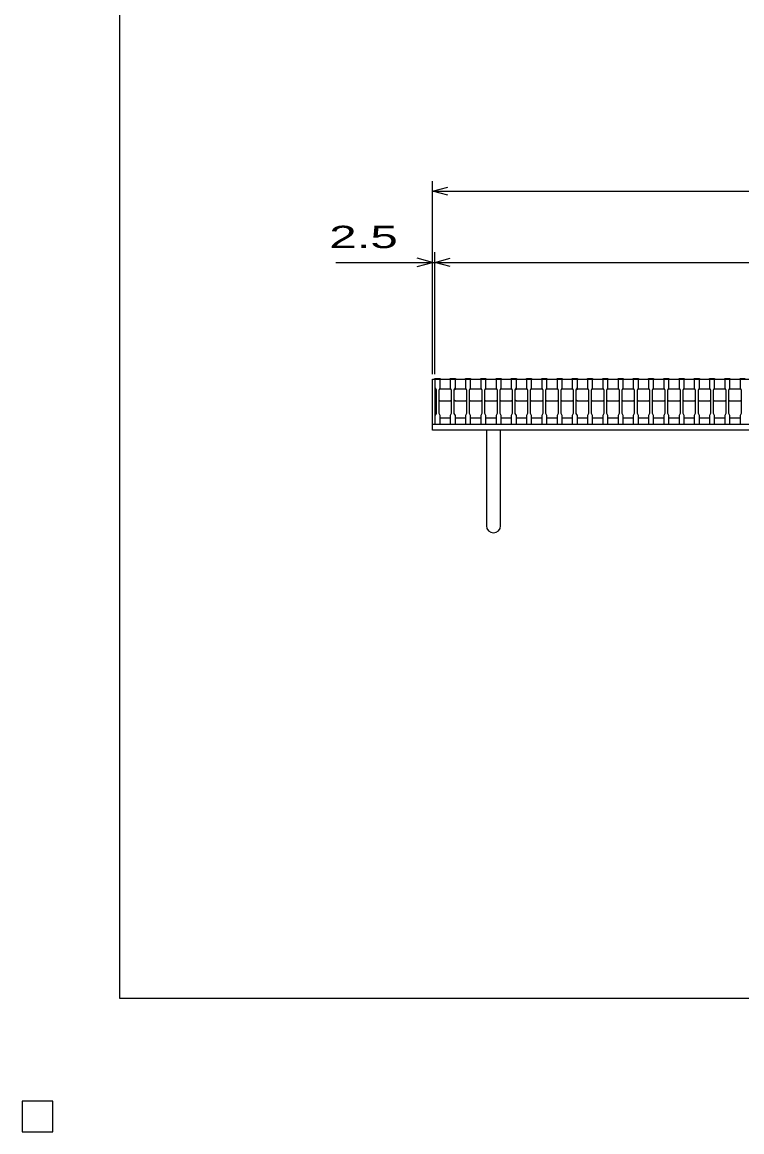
# Model space of a CAD drawing. Units: millimetres, scale not verified. Extents: x -1820 to 1736, y -1282 to 1048.
# Drawn here: x -1820 to -1112, y -1282 to -191 of the extents above; entities that cross this region are included whole.
import ezdxf
from ezdxf.enums import TextEntityAlignment as Align

# ---------------------------------------------------------------- set-up
doc = ezdxf.new("R2010")
doc.units = ezdxf.units.MM
doc.header["$LTSCALE"] = 10
for name, color, linetype, lineweight in [('0_2', 150, 'Continuous', 25), ('16', 3, 'Continuous', 25), ('19', 6, 'Continuous', 25), ('22', 4, 'Continuous', 25)]:
    doc.layers.add(name, color=color, linetype=linetype, lineweight=lineweight)
doc.styles.add('ベクトル', font='')
doc.styles.get('ベクトル').set_extended_font_data('ベクトル')

msp = doc.modelspace()

# ---------------------------------------------------------------- linework, layer by layer
at = {"layer": '0_2'}
for p, q in [((-1724, -1151.5), (-1724, 1048.5)), ((1736, -1151.5), (-1724, -1151.5))]:
    msp.add_line(p, q, dxfattribs=at)
at = {"layer": '16'}
for p, q in [((-1414, -542.5), (-1414, -541.8)), ((-1414, -541.8), (-1409, -541.8)), ((-1414, -542.5), (-1414, -551)), ((-1409, -542.5), (-1414, -542.5)), ((-1414, -542.5), (-1414, -580.5)), ((-1414, -542.5), (-419, -542.5)), ((-1409, -541.8), (-1409, -542.5)), ((-1409, -551), (-1409, -542.5)), ((-1399, -542.5), (-1399, -541.8)), ((-1399, -541.8), (-1394, -541.8)), ((-1399, -542.5), (-1399, -551)), ((-1394, -542.5), (-1399, -542.5)), ((-1394, -541.8), (-1394, -542.5)), ((-1394, -551), (-1394, -542.5)), ((-1384, -542.5), (-1384, -541.8)), ((-1384, -541.8), (-1379, -541.8)), ((-1384, -542.5), (-1384, -551)), ((-1379, -542.5), (-1384, -542.5)), ((-1379, -541.8), (-1379, -542.5)), ((-1379, -551), (-1379, -542.5)), ((-1369, -542.5), (-1369, -541.8)), ((-1369, -541.8), (-1364, -541.8)), ((-1369, -542.5), (-1369, -551)), ((-1364, -542.5), (-1369, -542.5)), ((-1364, -541.8), (-1364, -542.5)), ((-1364, -551), (-1364, -542.5)), ((-1354, -542.5), (-1354, -541.8)), ((-1354, -541.8), (-1349, -541.8)), ((-1354, -542.5), (-1354, -551)), ((-1349, -542.5), (-1354, -542.5)), ((-1349, -541.8), (-1349, -542.5)), ((-1349, -551), (-1349, -542.5)), ((-1339, -542.5), (-1339, -541.8)), ((-1339, -541.8), (-1334, -541.8)), ((-1339, -542.5), (-1339, -551)), ((-1334, -542.5), (-1339, -542.5)), ((-1334, -541.8), (-1334, -542.5)), ((-1334, -551), (-1334, -542.5)), ((-1324, -542.5), (-1324, -541.8)), ((-1324, -541.8), (-1319, -541.8)), ((-1324, -542.5), (-1324, -551)), ((-1319, -542.5), (-1324, -542.5)), ((-1319, -541.8), (-1319, -542.5)), ((-1319, -551), (-1319, -542.5)), ((-1309, -542.5), (-1309, -541.8)), ((-1309, -541.8), (-1304, -541.8)), ((-1309, -542.5), (-1309, -551)), ((-1304, -542.5), (-1309, -542.5)), ((-1304, -541.8), (-1304, -542.5)), ((-1304, -551), (-1304, -542.5)), ((-1294, -542.5), (-1294, -541.8)), ((-1294, -541.8), (-1289, -541.8)), ((-1294, -542.5), (-1294, -551)), ((-1289, -542.5), (-1294, -542.5)), ((-1289, -541.8), (-1289, -542.5)), ((-1289, -551), (-1289, -542.5)), ((-1279, -542.5), (-1279, -541.8)), ((-1279, -541.8), (-1274, -541.8)), ((-1279, -542.5), (-1279, -551)), ((-1274, -542.5), (-1279, -542.5)), ((-1274, -541.8), (-1274, -542.5)), ((-1274, -551), (-1274, -542.5)), ((-1264, -542.5), (-1264, -541.8)), ((-1264, -541.8), (-1259, -541.8)), ((-1264, -542.5), (-1264, -551)), ((-1259, -542.5), (-1264, -542.5)), ((-1259, -541.8), (-1259, -542.5)), ((-1259, -551), (-1259, -542.5)), ((-1249, -542.5), (-1249, -541.8)), ((-1249, -541.8), (-1244, -541.8)), ((-1249, -542.5), (-1249, -551)), ((-1244, -542.5), (-1249, -542.5)), ((-1244, -541.8), (-1244, -542.5)), ((-1244, -551), (-1244, -542.5)), ((-1234, -542.5), (-1234, -541.8)), ((-1234, -541.8), (-1229, -541.8)), ((-1234, -542.5), (-1234, -551)), ((-1229, -542.5), (-1234, -542.5)), ((-1229, -541.8), (-1229, -542.5)), ((-1229, -551), (-1229, -542.5)), ((-1219, -542.5), (-1219, -541.8)), ((-1219, -541.8), (-1214, -541.8)), ((-1219, -542.5), (-1219, -551)), ((-1214, -542.5), (-1219, -542.5)), ((-1214, -541.8), (-1214, -542.5)), ((-1214, -551), (-1214, -542.5)), ((-1204, -542.5), (-1204, -541.8)), ((-1204, -541.8), (-1199, -541.8)), ((-1204, -542.5), (-1204, -551)), ((-1199, -542.5), (-1204, -542.5)), ((-1199, -541.8), (-1199, -542.5)), ((-1199, -551), (-1199, -542.5)), ((-1189, -542.5), (-1189, -541.8)), ((-1189, -541.8), (-1184, -541.8)), ((-1189, -542.5), (-1189, -551)), ((-1184, -542.5), (-1189, -542.5)), ((-1184, -541.8), (-1184, -542.5)), ((-1184, -551), (-1184, -542.5)), ((-1174, -542.5), (-1174, -541.8)), ((-1174, -541.8), (-1169, -541.8)), ((-1174, -542.5), (-1174, -551)), ((-1169, -542.5), (-1174, -542.5)), ((-1169, -541.8), (-1169, -542.5)), ((-1169, -551), (-1169, -542.5)), ((-1159, -542.5), (-1159, -541.8)), ((-1159, -541.8), (-1154, -541.8)), ((-1159, -542.5), (-1159, -551)), ((-1154, -542.5), (-1159, -542.5)), ((-1154, -541.8), (-1154, -542.5)), ((-1154, -551), (-1154, -542.5)), ((-1144, -542.5), (-1144, -541.8)), ((-1144, -541.8), (-1139, -541.8)), ((-1144, -542.5), (-1144, -551)), ((-1139, -542.5), (-1144, -542.5)), ((-1139, -541.8), (-1139, -542.5)), ((-1139, -551), (-1139, -542.5)), ((-1129, -542.5), (-1129, -541.8)), ((-1129, -541.8), (-1124, -541.8)), ((-1129, -542.5), (-1129, -551)), ((-1124, -542.5), (-1129, -542.5)), ((-1124, -541.8), (-1124, -542.5)), ((-1124, -551), (-1124, -542.5)), ((-1114, -542.5), (-1114, -541.8)), ((-1114, -541.8), (-1109, -541.8)), ((-1114, -542.5), (-1114, -551)), ((-1109, -542.5), (-1114, -542.5)), ((-1414, -551), (-1413, -553)), ((-1413, -553), (-1413, -576)), ((-1410, -553), (-1409, -551)), ((-1410, -553), (-1409, -552)), ((-1410, -576), (-1410, -553)), ((-1409, -552), (-1399, -552)), ((-1399, -551), (-1398, -553)), ((-1399, -552), (-1398, -553)), ((-1398, -553), (-1398, -576)), ((-1395, -553), (-1394, -551)), ((-1395, -553), (-1394, -552)), ((-1395, -576), (-1395, -553)), ((-1394, -552), (-1384, -552)), ((-1384, -551), (-1383, -553)), ((-1384, -552), (-1383, -553)), ((-1383, -553), (-1383, -576)), ((-1380, -553), (-1379, -551)), ((-1380, -553), (-1379, -552)), ((-1380, -576), (-1380, -553)), ((-1379, -552), (-1369, -552)), ((-1369, -551), (-1368, -553)), ((-1369, -552), (-1368, -553)), ((-1368, -553), (-1368, -576)), ((-1365, -553), (-1364, -551)), ((-1365, -553), (-1364, -552)), ((-1365, -576), (-1365, -553)), ((-1364, -552), (-1354, -552)), ((-1354, -551), (-1353, -553)), ((-1354, -552), (-1353, -553)), ((-1353, -553), (-1353, -576)), ((-1350, -553), (-1349, -551)), ((-1350, -553), (-1349, -552)), ((-1350, -576), (-1350, -553)), ((-1349, -552), (-1339, -552)), ((-1339, -551), (-1338, -553)), ((-1339, -552), (-1338, -553)), ((-1338, -553), (-1338, -576)), ((-1335, -553), (-1334, -551)), ((-1335, -553), (-1334, -552)), ((-1335, -576), (-1335, -553)), ((-1334, -552), (-1324, -552)), ((-1324, -551), (-1323, -553)), ((-1324, -552), (-1323, -553)), ((-1323, -553), (-1323, -576)), ((-1320, -553), (-1319, -551)), ((-1320, -553), (-1319, -552)), ((-1320, -576), (-1320, -553)), ((-1319, -552), (-1309, -552)), ((-1309, -551), (-1308, -553)), ((-1309, -552), (-1308, -553)), ((-1308, -553), (-1308, -576)), ((-1305, -553), (-1304, -551)), ((-1305, -553), (-1304, -552)), ((-1305, -576), (-1305, -553)), ((-1304, -552), (-1294, -552)), ((-1294, -551), (-1293, -553)), ((-1294, -552), (-1293, -553)), ((-1293, -553), (-1293, -576)), ((-1290, -553), (-1289, -551)), ((-1290, -553), (-1289, -552)), ((-1290, -576), (-1290, -553)), ((-1289, -552), (-1279, -552)), ((-1279, -551), (-1278, -553)), ((-1279, -552), (-1278, -553)), ((-1278, -553), (-1278, -576)), ((-1275, -553), (-1274, -551)), ((-1275, -553), (-1274, -552)), ((-1275, -576), (-1275, -553)), ((-1274, -552), (-1264, -552)), ((-1264, -551), (-1263, -553)), ((-1264, -552), (-1263, -553)), ((-1263, -553), (-1263, -576)), ((-1260, -553), (-1259, -551)), ((-1260, -553), (-1259, -552)), ((-1260, -576), (-1260, -553)), ((-1259, -552), (-1249, -552)), ((-1249, -551), (-1248, -553)), ((-1249, -552), (-1248, -553)), ((-1248, -553), (-1248, -576)), ((-1245, -553), (-1244, -551)), ((-1245, -553), (-1244, -552)), ((-1245, -576), (-1245, -553)), ((-1244, -552), (-1234, -552)), ((-1234, -551), (-1233, -553)), ((-1234, -552), (-1233, -553)), ((-1233, -553), (-1233, -576)), ((-1230, -553), (-1229, -551)), ((-1230, -553), (-1229, -552)), ((-1230, -576), (-1230, -553)), ((-1229, -552), (-1219, -552)), ((-1219, -551), (-1218, -553)), ((-1219, -552), (-1218, -553)), ((-1218, -553), (-1218, -576)), ((-1215, -553), (-1214, -551)), ((-1215, -553), (-1214, -552)), ((-1215, -576), (-1215, -553)), ((-1214, -552), (-1204, -552)), ((-1204, -551), (-1203, -553)), ((-1204, -552), (-1203, -553)), ((-1203, -553), (-1203, -576)), ((-1200, -553), (-1199, -551)), ((-1200, -553), (-1199, -552)), ((-1200, -576), (-1200, -553)), ((-1199, -552), (-1189, -552)), ((-1189, -551), (-1188, -553)), ((-1189, -552), (-1188, -553)), ((-1188, -553), (-1188, -576)), ((-1185, -553), (-1184, -551)), ((-1185, -553), (-1184, -552)), ((-1185, -576), (-1185, -553)), ((-1184, -552), (-1174, -552)), ((-1174, -551), (-1173, -553)), ((-1174, -552), (-1173, -553)), ((-1173, -553), (-1173, -576)), ((-1170, -553), (-1169, -551)), ((-1170, -553), (-1169, -552)), ((-1170, -576), (-1170, -553)), ((-1169, -552), (-1159, -552)), ((-1159, -551), (-1158, -553)), ((-1159, -552), (-1158, -553)), ((-1158, -553), (-1158, -576)), ((-1155, -553), (-1154, -551)), ((-1155, -553), (-1154, -552)), ((-1155, -576), (-1155, -553)), ((-1154, -552), (-1144, -552)), ((-1144, -551), (-1143, -553)), ((-1144, -552), (-1143, -553)), ((-1143, -553), (-1143, -576)), ((-1140, -553), (-1139, -551)), ((-1140, -553), (-1139, -552)), ((-1140, -576), (-1140, -553)), ((-1139, -552), (-1129, -552)), ((-1129, -551), (-1128, -553)), ((-1129, -552), (-1128, -553)), ((-1128, -553), (-1128, -576)), ((-1125, -553), (-1124, -551)), ((-1125, -553), (-1124, -552)), ((-1125, -576), (-1125, -553)), ((-1124, -552), (-1114, -552)), ((-1114, -551), (-1113, -553)), ((-1114, -552), (-1113, -553)), ((-1113, -553), (-1113, -576)), ((-1409, -564), (-1410, -563)), ((-1399, -564), (-1409, -564)), ((-1398, -563), (-1399, -564)), ((-1394, -564), (-1395, -563)), ((-1384, -564), (-1394, -564)), ((-1383, -563), (-1384, -564)), ((-1379, -564), (-1380, -563)), ((-1369, -564), (-1379, -564)), ((-1368, -563), (-1369, -564)), ((-1364, -564), (-1365, -563)), ((-1354, -564), (-1364, -564)), ((-1353, -563), (-1354, -564)), ((-1349, -564), (-1350, -563)), ((-1339, -564), (-1349, -564)), ((-1338, -563), (-1339, -564)), ((-1334, -564), (-1335, -563)), ((-1324, -564), (-1334, -564)), ((-1323, -563), (-1324, -564)), ((-1319, -564), (-1320, -563)), ((-1309, -564), (-1319, -564)), ((-1308, -563), (-1309, -564)), ((-1304, -564), (-1305, -563)), ((-1294, -564), (-1304, -564)), ((-1293, -563), (-1294, -564)), ((-1289, -564), (-1290, -563)), ((-1279, -564), (-1289, -564)), ((-1278, -563), (-1279, -564)), ((-1274, -564), (-1275, -563)), ((-1264, -564), (-1274, -564)), ((-1263, -563), (-1264, -564)), ((-1259, -564), (-1260, -563)), ((-1249, -564), (-1259, -564)), ((-1248, -563), (-1249, -564)), ((-1244, -564), (-1245, -563)), ((-1234, -564), (-1244, -564)), ((-1233, -563), (-1234, -564)), ((-1229, -564), (-1230, -563)), ((-1219, -564), (-1229, -564)), ((-1218, -563), (-1219, -564)), ((-1214, -564), (-1215, -563)), ((-1204, -564), (-1214, -564)), ((-1203, -563), (-1204, -564)), ((-1199, -564), (-1200, -563)), ((-1189, -564), (-1199, -564)), ((-1188, -563), (-1189, -564)), ((-1184, -564), (-1185, -563)), ((-1174, -564), (-1184, -564)), ((-1173, -563), (-1174, -564)), ((-1169, -564), (-1170, -563)), ((-1159, -564), (-1169, -564)), ((-1158, -563), (-1159, -564)), ((-1154, -564), (-1155, -563)), ((-1144, -564), (-1154, -564)), ((-1143, -563), (-1144, -564)), ((-1139, -564), (-1140, -563)), ((-1129, -564), (-1139, -564)), ((-1128, -563), (-1129, -564)), ((-1124, -564), (-1125, -563)), ((-1114, -564), (-1124, -564)), ((-1113, -563), (-1114, -564)), ((-1413, -576), (-1414, -578)), ((-1414, -578), (-1414, -586.5)), ((-1409, -578), (-1410, -576)), ((-1409, -586.5), (-1409, -578)), ((-1398, -576), (-1399, -578)), ((-1399, -578), (-1399, -586.5)), ((-1394, -578), (-1395, -576)), ((-1394, -586.5), (-1394, -578)), ((-1383, -576), (-1384, -578)), ((-1384, -578), (-1384, -586.5)), ((-1379, -578), (-1380, -576)), ((-1379, -586.5), (-1379, -578)), ((-1368, -576), (-1369, -578)), ((-1369, -578), (-1369, -586.5)), ((-1364, -578), (-1365, -576)), ((-1364, -586.5), (-1364, -578)), ((-1353, -576), (-1354, -578)), ((-1354, -578), (-1354, -586.5)), ((-1349, -578), (-1350, -576)), ((-1349, -586.5), (-1349, -578)), ((-1338, -576), (-1339, -578)), ((-1339, -578), (-1339, -586.5)), ((-1334, -578), (-1335, -576)), ((-1334, -586.5), (-1334, -578)), ((-1323, -576), (-1324, -578)), ((-1324, -578), (-1324, -586.5)), ((-1319, -578), (-1320, -576)), ((-1319, -586.5), (-1319, -578)), ((-1308, -576), (-1309, -578)), ((-1309, -578), (-1309, -586.5)), ((-1304, -578), (-1305, -576)), ((-1304, -586.5), (-1304, -578)), ((-1293, -576), (-1294, -578)), ((-1294, -578), (-1294, -586.5)), ((-1289, -578), (-1290, -576)), ((-1289, -586.5), (-1289, -578)), ((-1278, -576), (-1279, -578)), ((-1279, -578), (-1279, -586.5)), ((-1274, -578), (-1275, -576)), ((-1274, -586.5), (-1274, -578)), ((-1263, -576), (-1264, -578)), ((-1264, -578), (-1264, -586.5)), ((-1259, -578), (-1260, -576)), ((-1259, -586.5), (-1259, -578)), ((-1248, -576), (-1249, -578)), ((-1249, -578), (-1249, -586.5)), ((-1244, -578), (-1245, -576)), ((-1244, -586.5), (-1244, -578)), ((-1233, -576), (-1234, -578)), ((-1234, -578), (-1234, -586.5)), ((-1229, -578), (-1230, -576)), ((-1229, -586.5), (-1229, -578)), ((-1218, -576), (-1219, -578)), ((-1219, -578), (-1219, -586.5)), ((-1214, -578), (-1215, -576)), ((-1214, -586.5), (-1214, -578)), ((-1203, -576), (-1204, -578)), ((-1204, -578), (-1204, -586.5)), ((-1199, -578), (-1200, -576)), ((-1199, -586.5), (-1199, -578)), ((-1188, -576), (-1189, -578)), ((-1189, -578), (-1189, -586.5)), ((-1184, -578), (-1185, -576)), ((-1184, -586.5), (-1184, -578)), ((-1173, -576), (-1174, -578)), ((-1174, -578), (-1174, -586.5)), ((-1169, -578), (-1170, -576)), ((-1169, -586.5), (-1169, -578)), ((-1158, -576), (-1159, -578)), ((-1159, -578), (-1159, -586.5)), ((-1154, -578), (-1155, -576)), ((-1154, -586.5), (-1154, -578)), ((-1143, -576), (-1144, -578)), ((-1144, -578), (-1144, -586.5)), ((-1139, -578), (-1140, -576)), ((-1139, -586.5), (-1139, -578)), ((-1128, -576), (-1129, -578)), ((-1129, -578), (-1129, -586.5)), ((-1124, -578), (-1125, -576)), ((-1124, -586.5), (-1124, -578)), ((-1113, -576), (-1114, -578)), ((-1114, -578), (-1114, -586.5)), ((-1414, -586.5), (-1409, -586.5)), ((-1409, -580.5), (-1399, -580.5)), ((-1399, -586.5), (-1394, -586.5)), ((-1394, -580.5), (-1384, -580.5)), ((-1384, -586.5), (-1379, -586.5)), ((-1379, -580.5), (-1369, -580.5)), ((-1369, -586.5), (-1364, -586.5)), ((-1364, -580.5), (-1354, -580.5)), ((-1354, -586.5), (-1349, -586.5)), ((-1349, -580.5), (-1339, -580.5)), ((-1339, -586.5), (-1334, -586.5)), ((-1334, -580.5), (-1324, -580.5)), ((-1324, -586.5), (-1319, -586.5)), ((-1319, -580.5), (-1309, -580.5)), ((-1309, -586.5), (-1304, -586.5)), ((-1304, -580.5), (-1294, -580.5)), ((-1294, -586.5), (-1289, -586.5)), ((-1289, -580.5), (-1279, -580.5)), ((-1279, -586.5), (-1274, -586.5)), ((-1274, -580.5), (-1264, -580.5)), ((-1264, -586.5), (-1259, -586.5)), ((-1259, -580.5), (-1249, -580.5)), ((-1249, -586.5), (-1244, -586.5)), ((-1244, -580.5), (-1234, -580.5)), ((-1234, -586.5), (-1229, -586.5)), ((-1229, -580.5), (-1219, -580.5)), ((-1219, -586.5), (-1214, -586.5)), ((-1214, -580.5), (-1204, -580.5)), ((-1204, -586.5), (-1199, -586.5)), ((-1199, -580.5), (-1189, -580.5)), ((-1189, -586.5), (-1184, -586.5)), ((-1184, -580.5), (-1174, -580.5)), ((-1174, -586.5), (-1169, -586.5)), ((-1169, -580.5), (-1159, -580.5)), ((-1159, -586.5), (-1154, -586.5)), ((-1154, -580.5), (-1144, -580.5)), ((-1144, -586.5), (-1139, -586.5)), ((-1139, -580.5), (-1129, -580.5)), ((-1129, -586.5), (-1124, -586.5)), ((-1124, -580.5), (-1114, -580.5)), ((-1114, -586.5), (-1109, -586.5)), ((-1790, -1252.5), (-1820, -1252.5)), ((-1820, -1252.5), (-1820, -1282.5)), ((-1790, -1252.5), (-1820, -1252.5)), ((-1820, -1252.5), (-1820, -1282.5)), ((-1790, -1252.5), (-1820, -1252.5)), ((-1820, -1252.5), (-1820, -1282.5)), ((-1790, -1252.5), (-1820, -1252.5)), ((-1820, -1252.5), (-1820, -1282.5)), ((-1790, -1252.5), (-1820, -1252.5)), ((-1820, -1252.5), (-1820, -1282.5)), ((-1790, -1282.5), (-1790, -1252.5)), ((-1790, -1282.5), (-1790, -1252.5)), ((-1790, -1282.5), (-1790, -1252.5)), ((-1790, -1282.5), (-1790, -1252.5)), ((-1790, -1282.5), (-1790, -1252.5)), ((-1820, -1282.5), (-1790, -1282.5)), ((-1820, -1282.5), (-1790, -1282.5)), ((-1820, -1282.5), (-1790, -1282.5)), ((-1820, -1282.5), (-1790, -1282.5)), ((-1820, -1282.5), (-1790, -1282.5))]:
    msp.add_line(p, q, dxfattribs=at)
at = {"layer": '19'}
for p, q in [((-1416.5, -586.5), (-1416.5, -542.5)), ((-1416.5, -542.5), (-1414, -542.5)), ((-1416.5, -586.5), (-416.5, -586.5)), ((-1416.5, -592.5), (-1416.5, -586.5)), ((-416.5, -592.5), (-1416.5, -592.5)), ((-1363.5, -592.5), (-1363.5, -686.5)), ((-1349.5, -686.5), (-1349.5, -592.5))]:
    msp.add_line(p, q, dxfattribs=at)
msp.add_arc((-1356.5, -686.5), 7, 180, 0, dxfattribs=at)
at = {"layer": '22'}
for p, q in [((-1416.5, -537.5), (-1416.5, -347.5)), ((-1416.5, -357.5), (-1401.5, -353.5)), ((-1401.5, -361.5), (-1416.5, -357.5)), ((-1416.5, -357.5), (-416.5, -357.5)), ((-1416.5, -427.5), (-1431.5, -423.5)), ((-1416.5, -537.5), (-1416.5, -417.5)), ((-1414, -537.5), (-1414, -417.5)), ((-1414, -427.5), (-1399, -423.5)), ((-1511.5, -427.5), (-1416.5, -427.5)), ((-1431.5, -431.5), (-1416.5, -427.5)), ((-1416.5, -427.5), (-1414, -427.5)), ((-1399, -431.5), (-1414, -427.5)), ((-1414, -427.5), (-419, -427.5))]:
    msp.add_line(p, q, dxfattribs=at)
at = {"layer": '22', "color": 2}
for p, q in [((-1790, -1252.5), (-1820, -1252.5)), ((-1820, -1252.5), (-1820, -1282.5)), ((-1790, -1252.5), (-1820, -1252.5)), ((-1820, -1252.5), (-1820, -1282.5)), ((-1790, -1252.5), (-1820, -1252.5)), ((-1820, -1252.5), (-1820, -1282.5)), ((-1790, -1282.5), (-1790, -1252.5)), ((-1790, -1282.5), (-1790, -1252.5)), ((-1790, -1282.5), (-1790, -1252.5)), ((-1820, -1282.5), (-1790, -1282.5)), ((-1820, -1282.5), (-1790, -1282.5)), ((-1820, -1282.5), (-1790, -1282.5))]:
    msp.add_line(p, q, dxfattribs=at)

# ---------------------------------------------------------------- texts
at = {"layer": '22', "color": 2, "style": 'ベクトル', "width": 1.65}
msp.add_text(' 2.5 ', height=21.99, dxfattribs=at).set_placement((-1531.5, -402.5), align=Align.MIDDLE_LEFT)

doc.saveas('drawing.dxf')
